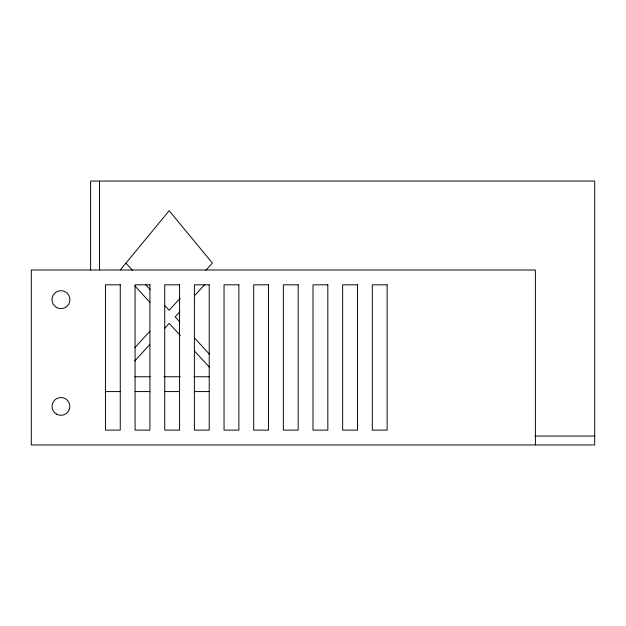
<?xml version="1.0" encoding="UTF-8"?>
<svg xmlns="http://www.w3.org/2000/svg" width="626" height="626" viewBox="0 0 626 626"><rect width="100%" height="100%" fill="white"/><g stroke="black" fill="none" stroke-linecap="round" stroke-linejoin="round"><path stroke-width="0.94" d="M120.255 270.002L169.184 210.696L212.394 263.077L205.837 270.229M134.778 347.751L149.95 331.193M180.272 298.117L169.13 310.269L164.552 305.277M134.613 361.1L149.614 344.73M164.615 328.36L169.184 323.376L180.272 335.473M179.787 311.811L175.163 316.858L179.787 321.897M194.326 295.949L204.898 284.423M120.255 284.83L105.434 284.83L105.434 430.125L120.255 430.125L120.255 284.627M134.793 376.75L150.295 376.75M163.856 376.75L180.327 376.75M193.888 376.75L209.389 376.75M105.434 391.579L120.255 391.579M135.083 391.579L149.911 391.579M164.74 391.579L179.56 391.579M194.389 391.579L209.217 391.579M535.12 436.056L594.7 436.056M125.92 263.139L132.469 270.275M145.561 284.564L150.146 289.564M194.326 337.758L209.522 354.339M134.778 285.839L149.95 302.397M194.623 351.131L209.632 367.501M535.394 444.953L535.394 270.002L31.3 270.002L31.3 444.953L594.7 444.953L594.7 181.047L90.606 181.047L90.606 270.002M99.503 181.047L99.503 270.002M149.911 284.83L135.083 284.83L135.083 430.125L149.911 430.125L149.911 284.83M179.56 284.83L164.74 284.83L164.74 430.125L179.56 430.125L179.56 284.83M209.217 284.83L194.389 284.83L194.389 430.125L209.217 430.125L209.217 284.83M238.866 284.83L224.045 284.83L224.045 430.125L238.866 430.125L238.866 284.83M268.523 284.83L253.694 284.83L253.694 430.125L268.523 430.125L268.523 284.83M298.172 284.83L283.351 284.83L283.351 430.125L298.172 430.125L298.172 284.83M327.828 284.83L313 284.83L313 430.125L327.828 430.125L327.828 284.83M357.477 284.83L342.649 284.83L342.649 430.125L357.477 430.125L357.477 284.83M387.134 284.83L372.306 284.83L372.306 430.125L387.134 430.125L387.134 284.83M56.473 307.421A8.96 8.96 0 0 0 69.916 299.658A8.96 8.96 0 0 0 56.473 291.896A8.96 8.96 0 0 0 56.473 307.421M56.504 414.107A8.897 8.897 0 0 0 69.846 406.407A8.897 8.897 0 0 0 56.504 398.699A8.897 8.897 0 0 0 56.504 414.107"/></g></svg>
